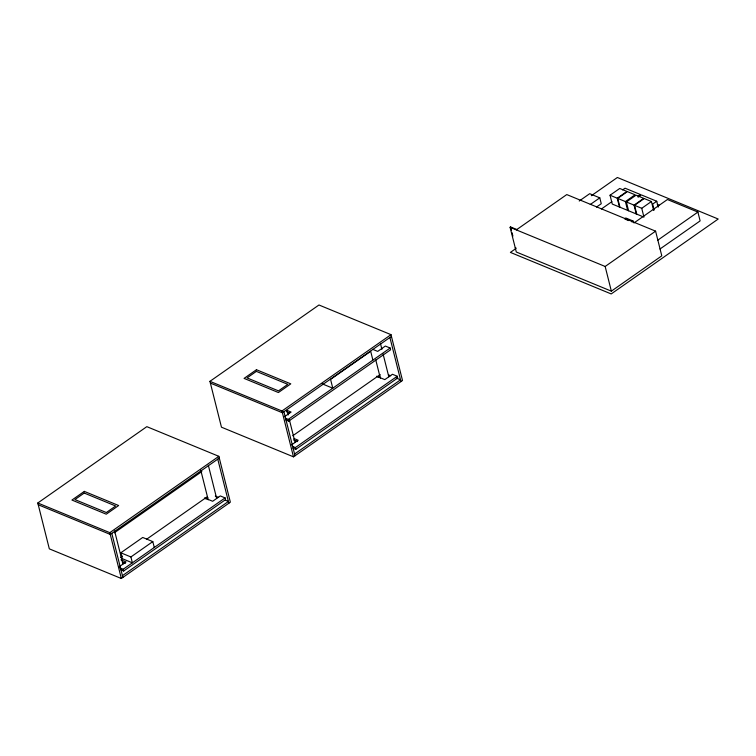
<?xml version="1.0" encoding="UTF-8"?>
<svg xmlns="http://www.w3.org/2000/svg" width="756" height="756" viewBox="0 0 756 756"><rect width="100%" height="100%" fill="white"/><g stroke="black" fill="none" stroke-linecap="round" stroke-linejoin="round"><path stroke-width="1.13" d="M209.941 381.336L318.966 304.989L390.994 334.653L402.513 380.504L293.479 456.841L221.461 427.187L209.941 381.336L281.969 410.99L293.479 456.841M37.8 502.995L146.825 426.658L218.853 456.322L230.363 502.173L121.338 578.51L49.32 548.847L37.8 502.995L109.818 532.659L121.338 578.51M516.329 229.89L566.764 194.576L655.594 231.156L661.793 255.84L611.358 291.154L516.291 252.003L510.092 227.32L510.593 226.961L516.839 229.531M579.228 201.02L589.708 193.687L599.792 197.845L601.266 203.723L596.503 207.049M281.969 410.99L390.994 334.653M515.252 247.892L515.762 247.533M109.818 532.659L218.853 456.322M516.168 248.355L510.385 252.4L611.207 293.933L718.2 219.023L617.368 177.49L591.343 195.719M391.438 336.42L282.413 412.757L210.385 383.094M219.287 458.079L110.263 534.416L38.244 504.762M114.326 532.819L201.843 471.546M284.417 416.726L291.107 412.048L287.025 410.366L288.178 414.968M590.266 204.507L599.792 197.845M285.381 418.181L288.263 419.372L390.153 348.025L390.597 349.792L288.707 421.139L285.825 419.949M610.045 195.237L619.731 188.461L626.932 191.429L617.246 198.204L610.045 195.237L612.265 204.063L643.951 217.114L641.74 208.297L634.539 205.33L644.216 198.544L651.417 201.512L653.628 210.329M622.604 189.907L625.051 188.197L640.417 194.519L637.97 196.229M601.436 208.968L611.897 201.644M617.728 198.403L627.414 191.627L635.087 194.793L625.41 201.569L617.728 198.403L619.948 207.22M120.818 552.797L130.901 556.955L132.376 562.833L122.292 558.675L120.818 552.797L142.723 537.459L152.806 541.608L154.281 547.486M626.374 201.965L636.051 195.19L643.734 198.346L634.057 205.131L626.374 201.965L628.586 210.782M292.77 435.777L380.202 374.56M120.629 557.437L122.548 556.095M146.569 539.274L207.097 496.9M378.038 377.348L379.947 376.015M205.897 499.017L207.805 497.675M638.111 197.203L641.371 194.916L656.737 201.247L658.221 207.125M130.901 556.955L152.806 541.608M291.504 444.944L298.195 440.257L294.112 438.575M119.363 566.603L126.044 561.925L120.951 559.818M292.468 446.399L295.35 447.59L397.24 376.242L397.684 378.009L295.794 449.347L292.912 448.166M119.363 567.671L123.209 569.249L225.099 497.902L225.543 499.669L123.653 571.016L120.771 569.826M624.503 218.89L625.77 217.993L632.98 220.96L633.367 222.529M641.74 208.297L651.417 201.512M294.566 454.016L400.538 379.814L396.172 378.019M656.737 201.247L652.664 204.101L654.138 209.979M122.425 575.675L228.397 501.474L225.118 500.122M631.704 221.858L632.98 220.96M633.982 222.935L667.416 199.527L697.901 212.077L700.122 220.903L660.007 248.989M510.092 227.32L605.159 266.471L655.594 231.156M657.786 240.172L697.901 212.077M657.285 204.47L659.44 205.358M625.533 219.316L628.614 220.582M390.153 348.025L385.352 346.05L377.716 351.398L372.613 349.3M397.24 376.242L392.44 374.267L384.804 379.616L376.639 376.252M388.537 374.872L390.72 375.77M321.895 383.717L332.782 388.206L330.57 379.38L370.686 351.294L372.897 360.111M286.448 411.708L289.51 412.965M293.536 439.926L297.618 441.599M225.099 497.902L220.298 495.927L212.653 501.275L204.498 497.92M215.299 496.078L218.569 497.429M122.406 562.001L125.468 563.267M634.539 205.33L636.75 214.146M634.057 205.131L636.268 213.948M625.41 201.569L627.631 210.385M617.246 198.204L619.466 207.021M605.159 266.471L611.358 291.154M510.593 226.961L511.462 230.391M512.029 232.678L512.899 236.108M389.907 337.488L400.982 381.572M380.485 343.611L381.922 349.338M383.065 353.912L388.811 376.79M375.751 359.865L380.353 378.161M289.321 419.552L295.076 442.43M288.263 419.372L288.707 421.139M295.35 447.59L295.794 449.347M283.935 411.689L295.01 455.774M217.766 459.147L228.841 503.241M208.335 465.28L216.67 498.45M200.737 470.09L208.212 499.829M114.6 530.91L122.926 564.089M123.209 569.249L123.653 571.016M111.793 533.349L122.869 577.433M256.454 369.722L244.075 378.397L278.406 392.534L290.786 383.859L256.454 369.722M84.313 491.391L71.933 500.056L106.256 514.193L118.645 505.528L84.313 491.391M256.369 371.385L247.042 377.915L278.491 390.871L287.819 384.341L256.369 371.385M84.218 493.054L74.901 499.574L106.35 512.53L115.668 506L84.218 493.054"/></g></svg>
